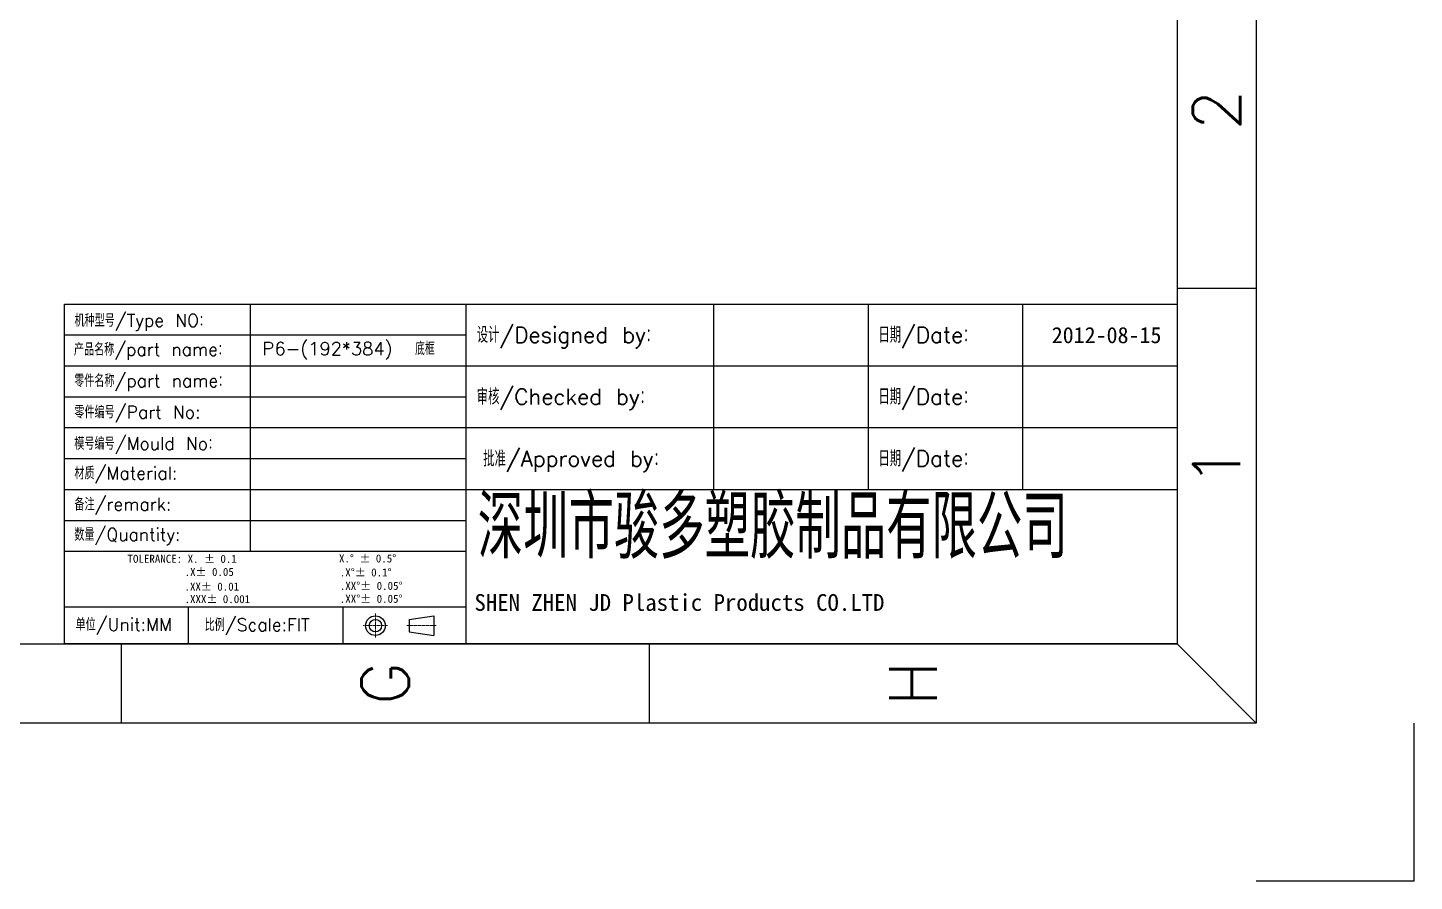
# Model space of a CAD drawing. Extents: x -268 to 907, y 393 to 1224.
# Drawn here: x 560.1 to 906.8, y 393.3 to 606.7 of the extents above; entities that cross this region are included whole.
import ezdxf
from ezdxf.enums import TextEntityAlignment as Align

# ---------------------------------------------------------------- set-up
doc = ezdxf.new("R2010")
doc.units = 0
doc.header["$LTSCALE"] = 1.21
doc.header["$MEASUREMENT"] = 0
doc.linetypes.add('CENTER', pattern=[0.6, 0.375, -0.075, 0.075, -0.075])
doc.layers.get('0').update_dxf_attribs({"linetype": 'CONTINUOUS'})
doc.layers.add('DIM', color=82, linetype='CONTINUOUS')
doc.layers.add('FROMAT', color=7, linetype='CONTINUOUS')
doc.styles.add('ROMANS', font='romans.shx', dxfattribs={"bigfont": 'gbcbig.shx'})
doc.styles.get("Standard").update_dxf_attribs({"font": 'txt', "bigfont": 'gbcbig.shx'})
doc.styles.add('XS', font='txt', dxfattribs={"width": 0.67})
doc.styles.add('仿宋', font='txt')

# ---------------------------------------------------------------- blocks, each defined once
blk = doc.blocks.new('EYTT')
at = {"layer": 'FROMAT'}
for p, q in [((131.47, 150.12), (131.47, -104.72)), ((124.77, -67.83), (131.47, -67.83)), ((35.24, -98.01), (35.24, -104.72)), ((80, -98.01), (80, -104.72)), ((124.77, -98.01), (131.47, -104.72)), ((131.47, -104.72), (-240.06, -104.72))]:
    blk.add_line(p, q, dxfattribs=at)
at = {"layer": 'FROMAT', "color": 6}
for p in [(124.77, 143.42), (-233.35, -98.01)]:
    blk.add_line(p, (124.77, -98.01), dxfattribs=at)
at = {"layer": 'FROMAT', "color": 4}
blk.add_line((124.77, -98.01), (51, -98.01), dxfattribs=at)
at = {"layer": 'FROMAT', "color": 8}
for q in [(144.89, -104.72), (131.47, -118.13)]:
    blk.add_line((144.89, -118.13), q, dxfattribs=at)
at = {"layer": 'FROMAT', "style": 'ROMANS'}
for s, p in [('2', (128.12, -52.74)), ('1', (128.12, -82.92)), ('G', (57.62, -101.36)), ('H', (102.38, -101.36))]:
    blk.add_text(s, height=4.02, rotation=90, dxfattribs=at).set_placement(p, align=Align.MIDDLE)

msp = doc.modelspace()

# ---------------------------------------------------------------- linework, layer by layer
msp.add_line((569.36882, 529.86556), (669.80245, 529.86556))
at = {"layer": 'FROMAT', "color": 4}
for p, q in [((569.36619, 537.59123), (847.49009, 537.59123)), ((569.36882, 452.60892), (569.36882, 537.59123)), ((615.72281, 537.59123), (615.72281, 475.78591)), ((669.80245, 452.60892), (669.80245, 537.59123)), ((731.60776, 537.59123), (731.60776, 491.23724)), ((770.23608, 537.59123), (770.23608, 491.23724)), ((808.8644, 537.59123), (808.8644, 491.23724)), ((569.36882, 452.60892), (569.36882, 529.9584)), ((569.36882, 522.1399), (669.80245, 522.1399)), ((669.80245, 522.1399), (847.49009, 522.1399)), ((569.36882, 514.41423), (669.80245, 514.41423)), ((569.36882, 506.68857), (669.80245, 506.68857)), ((669.80245, 506.68857), (847.49009, 506.68857)), ((569.36882, 498.96291), (669.80245, 498.96291)), ((569.36882, 491.23724), (669.80245, 491.23724)), ((669.80245, 491.23724), (847.49009, 491.23724)), ((569.36882, 483.51158), (669.80245, 483.51158)), ((569.36882, 475.78591), (669.80245, 475.78591)), ((569.36882, 461.87972), (669.80245, 461.87972)), ((600.26885, 461.87972), (600.26885, 452.60892)), ((638.89717, 461.87972), (638.89717, 452.60892))]:
    msp.add_line(p, q, dxfattribs=at)
at = {"layer": 'FROMAT', "color": 1, "linetype": 'CENTER', "lineweight": 13, "ltscale": 0.15}
for p, q in [((647.08046, 460.26512), (647.08046, 454.10454)), ((644.00017, 457.18483), (650.16075, 457.18483))]:
    msp.add_line(p, q, dxfattribs=at)
at = {"layer": 'FROMAT', "color": 3}
for p, q in [((655.55281, 458.72498), (661.7134, 459.64906)), ((655.55281, 458.72498), (655.55281, 455.64468)), ((661.7134, 459.64906), (661.7134, 454.7206)), ((655.55281, 455.64468), (661.7134, 454.7206))]:
    msp.add_line(p, q, dxfattribs=at)
at = {"layer": 'FROMAT', "color": 1, "linetype": 'CENTER', "lineweight": 13, "ltscale": 0.2}
msp.add_line((654.93675, 457.18483), (662.32946, 457.18483), dxfattribs=at)
at = {"layer": 'FROMAT', "color": 6, "ltscale": 2}
msp.add_line((847.49009, 452.60892), (569.36619, 452.60892), dxfattribs=at)
at = {"layer": 'FROMAT', "color": 3}
for radius in [2.46423, 1.54015]:
    msp.add_circle((647.08046, 457.18483), radius, dxfattribs=at)

# ---------------------------------------------------------------- block references
at = {"xscale": 2.948399999999978, "yscale": 2.948400000000509, "zscale": 2.948399999999999}
msp.add_blockref('EYTT', (479.62892, 741.57847), dxfattribs=at)

# ---------------------------------------------------------------- texts
for s, height, p in [('机种型号/Type NO：', 3.151872, (571.83202, 531.91002)), ('设计/Designed by：', 3.93984, (672.41045, 527.8988)), ('日期/Date：', 3.93984, (772.8312, 527.8988)), ('产品名称/part name：', 3.151872, (571.69273, 524.66121)), ('零件名称/part name：', 3.151872, (571.7517, 516.84048)), ('审核/Checked by：', 3.93984, (672.41045, 512.44748)), ('日期/Date：', 3.93984, (772.8312, 512.44748)), ('零件编号/Part No:', 3.151872, (571.80366, 508.98336)), ('模号编号/Mould No：', 3.151872, (571.79405, 501.14119)), ('批准/Approved by：', 3.93984, (674.02836, 496.95374)), ('日期/Date：', 3.93984, (772.8312, 496.99615)), ('材质/Material:', 3.151872, (571.81777, 493.73351)), ('备注/remark:', 3.151872, (571.81777, 485.95071)), ('深圳市骏多塑胶制品有限公司', 15.75936, (672.66188, 473.95458)), ('数量/Quantity:', 3.151872, (571.7995, 478.395)), ('单位/Unit:MM', 3.151872, (572.10078, 455.9022)), ('比例/Scale:FIT', 3.151872, (604.37877, 455.83599))]:
    msp.add_text(s, height=height).set_placement(p)
at = {"color": 6}
for s, height, p in [('P', 3.27795, (618.78254, 524.80298)), ('6-(192*384)', 3.2779469, (621.83689, 524.80298)), ('底框', 3.277947, (656.99404, 524.80298))]:
    msp.add_text(s, height=height, dxfattribs=at).set_placement(p)
at = {"color": 7, "insert": (816.16471, 531.83645), "char_height": 4.032, "width": 54.673776, "attachment_point": 1}
msp.add_mtext('{\\fKaiTi_GB2312|b0|i0|c134|p49;\\C6;2012-08-15}', dxfattribs=at)
at = {"layer": 'DIM', "color": 6, "ltscale": 0.5, "style": '仿宋'}
msp.add_text('SHEN ZHEN JD Plastic Products CO.LTD', height=4.1854738, dxfattribs=at).set_placement((671.83396, 460.89024))
at = {"layer": 'FROMAT', "color": 3, "style": 'XS'}
for s, height, p in [('TOLERANCE: X. %%P 0.1', 2.0086726, (585.09479, 472.89835)), ('X.%%D %%P 0.5%%D', 2.0086726, (637.96845, 472.98078)), ('.X%%P 0.05', 2.008673, (599.37777, 469.61452)), ('.X%%D%%P 0.1%%D', 2.0086726, (638.16959, 469.49186)), ('.XX%%P 0.01', 2.0086726, (599.34148, 465.94079)), ('.XX%%D%%P 0.05%%D', 2.0086726, (638.17437, 466.13713)), ('.XXX%%P 0.001', 2.0086726, (599.35692, 462.82564)), ('.XX%%D%%P 0.05%%D', 2.0086726, (638.17437, 462.8955))]:
    msp.add_text(s, height=height, dxfattribs=at).set_placement(p)

doc.saveas('drawing.dxf')
